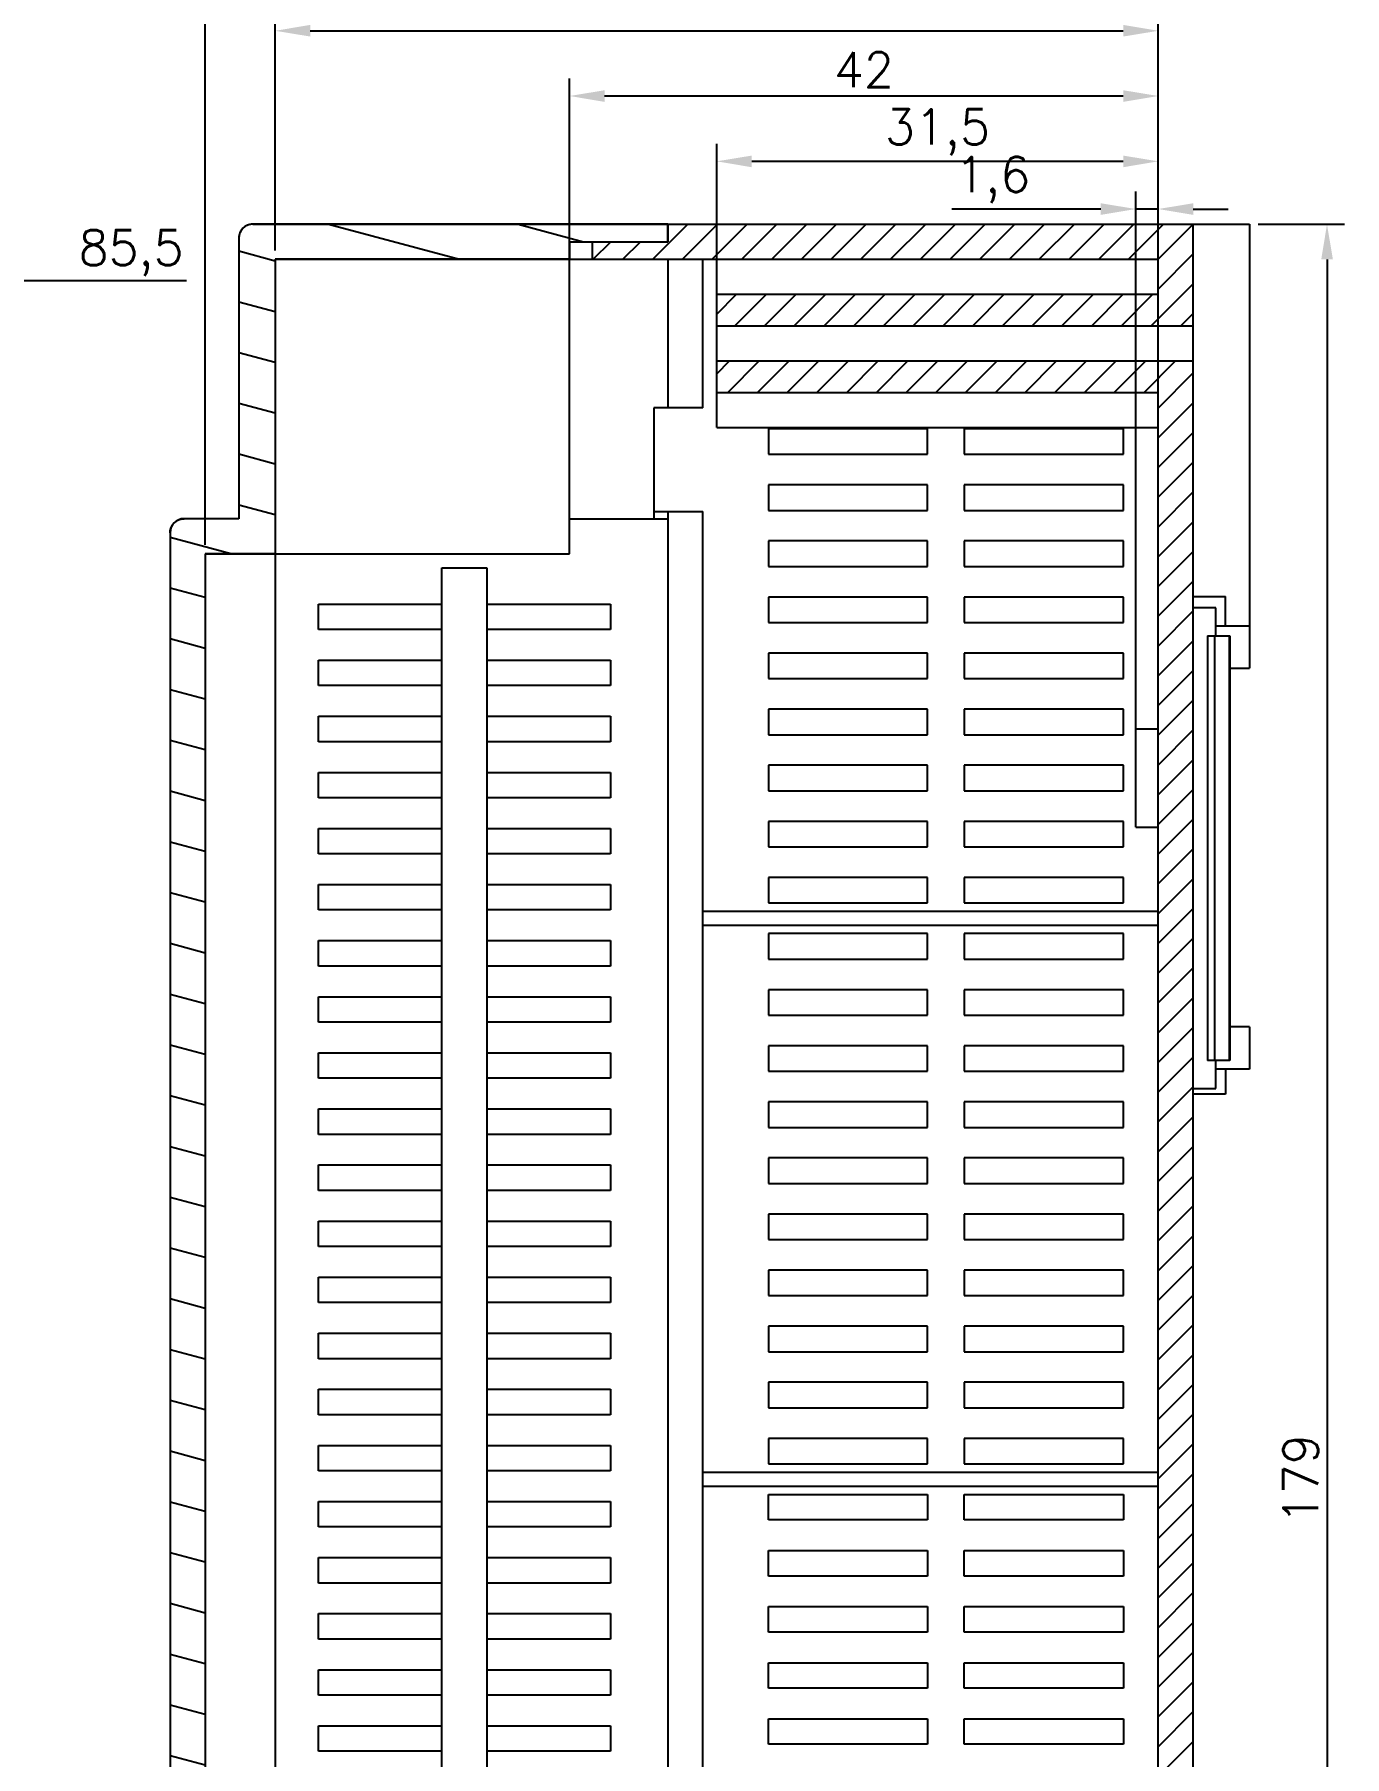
# Model space of a CAD drawing. Header units: millimetres. Extents: x 1109 to 1703, y -3218 to -2798.
# Drawn here: x 1338.3 to 1431.7, y -3021.5 to -2898.7 of the extents above; entities that cross this region are included whole.
import ezdxf

# ---------------------------------------------------------------- set-up
doc = ezdxf.new("R2010")
doc.units = ezdxf.units.MM
doc.layers.add('dim', color=82, linetype='Continuous', lineweight=9)
doc.styles.get("Standard").update_dxf_attribs({"font": 'txt', "bigfont": 'gbcbig.shx'})
doc.dimstyles.new('ISO-25', dxfattribs={"dimtxt": 2.5, "dimasz": 2.5, "dimexe": 1.25, "dimexo": 0.625, "dimtad": 1, "dimtxsty": 'Standard', "dimcen": 2.5, "dimadec": 0, "dimazin": 0, "dimtfac": 1, "dimtmove": 0, "dimatfit": 3, "dimfxl": 1, "dimarcsym": 0})

# ---------------------------------------------------------------- blocks, each defined once
blk = doc.blocks.new('*D158')
at = {"layer": 'Defpoints', "color": 0}
for p in [(1332.14, -2916.26), (1340.7, -2916.26), (1278.14, -3001.76)]:
    blk.add_point(p, dxfattribs=at)
at = {"layer": 'dim', "color": 0, "lineweight": -2}
blk.add_line((1332.64, -2916.26), (1349.11, -2916.26), dxfattribs=at)
at = {"layer": 'dim', "color": 0, "insert": (1345.16, -2914.3), "char_height": 2.5, "attachment_point": 5}
blk.add_mtext('85,5', dxfattribs=at)
blk = doc.blocks.new('*D134')
at = {"layer": 'Defpoints', "color": 0}
for p in [(1418.44, -2911.17), (1416.84, -2955.25), (1418.44, -2955.07)]:
    blk.add_point(p, dxfattribs=at)
at = {"layer": 'dim', "color": 0, "lineweight": -2}
for p, q in [((1416.84, -2954.63), (1416.84, -2909.92)), ((1418.44, -2954.44), (1418.44, -2909.92)), ((1414.34, -2911.17), (1403.72, -2911.17)), ((1418.44, -2911.17), (1416.84, -2911.17)), ((1420.94, -2911.17), (1423.44, -2911.17))]:
    blk.add_line(p, q, dxfattribs=at)
at = {"layer": 'dim', "color": 0}
for points in [[(1414.34, -2910.76), (1414.34, -2911.59), (1416.84, -2911.17)], [(1420.94, -2910.76), (1420.94, -2911.59), (1418.44, -2911.17)]]:
    blk.add_solid(points, dxfattribs=at)
at = {"layer": 'dim', "color": 0, "insert": (1406.63, -2909.09), "char_height": 2.5, "attachment_point": 5}
blk.add_mtext('1,6', dxfattribs=at)
blk = doc.blocks.new('*D135')
at = {"layer": 'Defpoints', "color": 0}
for p in [(1386.94, -2907.77), (1386.94, -2924.26), (1418.44, -2924.26)]:
    blk.add_point(p, dxfattribs=at)
at = {"layer": 'dim', "color": 0, "lineweight": -2}
for p, q in [((1386.94, -2923.63), (1386.94, -2906.52)), ((1418.44, -2923.63), (1418.44, -2906.52)), ((1415.94, -2907.77), (1389.44, -2907.77))]:
    blk.add_line(p, q, dxfattribs=at)
at = {"layer": 'dim', "color": 0}
for points in [[(1389.44, -2907.36), (1389.44, -2908.19), (1386.94, -2907.77)], [(1415.94, -2907.36), (1415.94, -2908.19), (1418.44, -2907.77)]]:
    blk.add_solid(points, dxfattribs=at)
at = {"layer": 'dim', "color": 0, "insert": (1402.69, -2905.69), "char_height": 2.5, "attachment_point": 5}
blk.add_mtext('31,5', dxfattribs=at)
blk = doc.blocks.new('*D136')
at = {"layer": 'Defpoints', "color": 0}
for p in [(1418.44, -2898.46), (1355.44, -2914.76), (1418.44, -2914.75)]:
    blk.add_point(p, dxfattribs=at)
at = {"layer": 'dim', "color": 0, "lineweight": -2}
for p, q in [((1355.44, -2914.13), (1355.44, -2897.21)), ((1418.44, -2914.13), (1418.44, -2897.21)), ((1357.94, -2898.46), (1415.94, -2898.46))]:
    blk.add_line(p, q, dxfattribs=at)
at = {"layer": 'dim', "color": 0}
for points in [[(1357.94, -2898.04), (1357.94, -2898.87), (1355.44, -2898.46)], [(1415.94, -2898.04), (1415.94, -2898.87), (1418.44, -2898.46)]]:
    blk.add_solid(points, dxfattribs=at)
at = {"layer": 'dim', "color": 0, "insert": (1386.94, -2896.58), "char_height": 2.5, "attachment_point": 5}
blk.add_mtext('63', dxfattribs=at)
blk = doc.blocks.new('*D137')
at = {"layer": 'Defpoints', "color": 0}
for p in [(1418.44, -2893.41), (1418.44, -2912.26), (1350.44, -2935.76)]:
    blk.add_point(p, dxfattribs=at)
at = {"layer": 'dim', "color": 0, "lineweight": -2}
for p, q in [((1350.44, -2935.13), (1350.44, -2892.16)), ((1418.44, -2911.63), (1418.44, -2892.16)), ((1352.94, -2893.41), (1415.94, -2893.41))]:
    blk.add_line(p, q, dxfattribs=at)
at = {"layer": 'dim', "color": 0}
for points in [[(1352.94, -2893), (1352.94, -2893.83), (1350.44, -2893.41)], [(1415.94, -2893), (1415.94, -2893.83), (1418.44, -2893.41)]]:
    blk.add_solid(points, dxfattribs=at)
at = {"layer": 'dim', "color": 0, "insert": (1384.44, -2891.54), "char_height": 2.5, "attachment_point": 5}
blk.add_mtext('68', dxfattribs=at)
blk = doc.blocks.new('*D140')
at = {"layer": 'Defpoints', "color": 0}
for p in [(1418.44, -2903.11), (1376.44, -2914.76), (1418.44, -2915.08)]:
    blk.add_point(p, dxfattribs=at)
at = {"layer": 'dim', "color": 0, "lineweight": -2}
for p, q in [((1376.44, -2914.13), (1376.44, -2901.86)), ((1418.44, -2914.45), (1418.44, -2901.86)), ((1378.94, -2903.11), (1415.94, -2903.11))]:
    blk.add_line(p, q, dxfattribs=at)
at = {"layer": 'dim', "color": 0}
for points in [[(1378.94, -2902.7), (1378.94, -2903.53), (1376.44, -2903.11)], [(1415.94, -2902.7), (1415.94, -2903.53), (1418.44, -2903.11)]]:
    blk.add_solid(points, dxfattribs=at)
at = {"layer": 'dim', "color": 0, "insert": (1397.44, -2901.24), "char_height": 2.5, "attachment_point": 5}
blk.add_mtext('42', dxfattribs=at)
blk = doc.blocks.new('*D146')
at = {"layer": 'Defpoints', "color": 0}
for p in [(1424.94, -2912.26), (1424.94, -3091.26), (1430.48, -3091.26)]:
    blk.add_point(p, dxfattribs=at)
at = {"layer": 'dim', "color": 0, "lineweight": -2}
for p, q in [((1425.57, -2912.26), (1431.73, -2912.26)), ((1430.48, -2914.76), (1430.48, -3088.76)), ((1425.57, -3091.26), (1431.73, -3091.26))]:
    blk.add_line(p, q, dxfattribs=at)
at = {"layer": 'dim', "color": 0}
for points in [[(1430.07, -2914.76), (1430.9, -2914.76), (1430.48, -2912.26)], [(1430.07, -3088.76), (1430.9, -3088.76), (1430.48, -3091.26)]]:
    blk.add_solid(points, dxfattribs=at)
at = {"layer": 'dim', "color": 0, "insert": (1428.61, -3001.76), "char_height": 2.5, "attachment_point": 5, "rotation": 90}
blk.add_mtext('179', dxfattribs=at)

msp = doc.modelspace()

# ---------------------------------------------------------------- hatches: boundary and pattern name
at = {"linetype": 'Continuous'}
h = msp.add_hatch(dxfattribs=at)
h.set_pattern_fill('DEFAULT__2', color=2, scale=3.497428, angle=165, style=0, pattern_type=0)
h.set_pattern_definition([(165, (1079.9063, -3232.075), (-0.9052, -3.378256), [])])
edge = h.paths.add_edge_path()
edge.add_line((1383.443, -2912.255), (1353.843, -2912.255))
edge.add_line((1383.443, -2912.255), (1383.443, -2913.505))
edge.add_line((1376.443, -2913.505), (1383.443, -2913.505))
edge.add_line((1376.443, -2913.505), (1376.443, -2914.755))
edge.add_line((1376.443, -2914.755), (1355.443, -2914.755))
edge.add_line((1355.443, -2914.755), (1355.443, -2935.755))
edge.add_line((1355.443, -2935.755), (1350.443, -2935.755))
edge.add_line((1350.443, -2935.755), (1350.443, -3088.755))
edge.add_line((1350.443, -3088.755), (1360.243, -3088.755))
edge.add_line((1360.243, -3088.755), (1360.243, -3090.005))
edge.add_line((1360.243, -3090.005), (1383.443, -3090.005))
edge.add_line((1383.443, -3090.005), (1383.443, -3091.255))
edge.add_line((1348.943, -3091.255), (1383.443, -3091.255))
edge.add_spline(control_points=[(1348.943, -3091.255), (1348.357, -3091.255), (1347.943, -3090.841), (1347.943, -3090.255)], knot_values=[0, 0, 0, 0, 1, 1, 1, 1], weights=[1, 0.8047379, 0.8047379, 1], degree=3, periodic=0)
edge.add_line((1347.943, -2934.255), (1347.943, -3090.255))
edge.add_spline(control_points=[(1347.943, -2934.255), (1347.943, -2933.669), (1348.357, -2933.255), (1348.943, -2933.255)], knot_values=[0, 0, 0, 0, 1, 1, 1, 1], weights=[1, 0.8047379, 0.8047379, 1], degree=3, periodic=0)
edge.add_line((1352.843, -2933.255), (1348.943, -2933.255))
edge.add_line((1352.843, -2913.255), (1352.843, -2933.255))
edge.add_spline(control_points=[(1353.843, -2912.255), (1353.257, -2912.255), (1352.843, -2912.669), (1352.843, -2913.255)], knot_values=[0, 0, 0, 0, 1, 1, 1, 1], weights=[1, 0.8047379, 0.8047379, 1], degree=3, periodic=0)

# ---------------------------------------------------------------- linework, layer by layer
at = {"color": 7, "linetype": 'Continuous'}
for p, q in [((1352.843, -2913.255), (1352.843, -2933.255)), ((1352.843, -2913.255), (1352.843, -2933.255)), ((1383.443, -2912.255), (1353.843, -2912.255)), ((1353.843, -2912.255), (1424.943, -2912.255)), ((1383.443, -2913.505), (1383.443, -2912.255)), ((1383.443, -2912.255), (1420.943, -2912.255)), ((1383.443, -2912.255), (1383.443, -2913.505)), ((1383.443, -2912.255), (1383.443, -2913.505)), ((1420.943, -2919.505), (1420.943, -2912.255)), ((1420.943, -3091.255), (1420.943, -2912.255)), ((1424.943, -2912.255), (1424.943, -2943.905)), ((1376.443, -2913.505), (1383.443, -2913.505)), ((1376.443, -2913.505), (1376.443, -2914.755)), ((1376.443, -2935.755), (1376.443, -2913.505)), ((1376.443, -2913.505), (1383.443, -2913.505)), ((1378.043, -2913.505), (1378.043, -2914.755)), ((1378.043, -2913.505), (1383.443, -2913.505)), ((1378.043, -2913.505), (1378.043, -2914.755)), ((1376.443, -2914.755), (1355.443, -2914.755)), ((1355.443, -2914.755), (1355.443, -2935.755)), ((1355.443, -2914.755), (1355.443, -3088.755)), ((1355.443, -2914.755), (1418.443, -2914.755)), ((1378.043, -2914.755), (1418.443, -2914.755)), ((1383.443, -2914.755), (1383.443, -2925.355)), ((1385.943, -2925.355), (1385.943, -2914.755)), ((1418.443, -2917.255), (1418.443, -2914.755)), ((1418.443, -2917.255), (1418.443, -2914.755)), ((1386.943, -2919.505), (1386.943, -2917.255)), ((1386.943, -2917.255), (1418.443, -2917.255)), ((1386.943, -2926.755), (1386.943, -2917.255)), ((1386.943, -2917.255), (1418.443, -2917.255)), ((1386.943, -2919.505), (1420.943, -2919.505)), ((1386.943, -2919.505), (1420.943, -2919.505)), ((1386.943, -2924.255), (1386.943, -2922.005)), ((1386.943, -2922.005), (1420.943, -2922.005)), ((1386.943, -2922.005), (1420.943, -2922.005)), ((1420.943, -3091.255), (1420.943, -2922.005)), ((1386.943, -2924.255), (1418.443, -2924.255)), ((1386.943, -2924.255), (1418.443, -2924.255)), ((1418.443, -3088.755), (1418.443, -2924.255)), ((1418.443, -3088.755), (1418.443, -2924.255)), ((1382.443, -2925.355), (1382.443, -2933.255)), ((1385.943, -2925.355), (1382.443, -2925.355)), ((1386.943, -2926.755), (1418.443, -2926.755)), ((1390.633, -2926.846), (1390.633, -2928.664)), ((1401.983, -2926.846), (1390.633, -2926.846)), ((1401.983, -2928.664), (1401.983, -2926.846)), ((1404.602, -2926.846), (1404.602, -2928.664)), ((1415.952, -2926.846), (1404.602, -2926.846)), ((1415.952, -2928.664), (1415.952, -2926.846)), ((1390.633, -2928.664), (1401.983, -2928.664)), ((1404.602, -2928.664), (1415.952, -2928.664)), ((1390.633, -2930.846), (1390.633, -2932.664)), ((1401.983, -2930.846), (1390.633, -2930.846)), ((1401.983, -2932.664), (1401.983, -2930.846)), ((1404.602, -2930.846), (1404.602, -2932.664)), ((1415.952, -2930.846), (1404.602, -2930.846)), ((1415.952, -2932.664), (1415.952, -2930.846)), ((1382.443, -2932.755), (1385.943, -2932.755)), ((1383.443, -2932.755), (1383.443, -3088.755)), ((1385.943, -3088.755), (1385.943, -2932.755)), ((1390.633, -2932.664), (1401.983, -2932.664)), ((1404.602, -2932.664), (1415.952, -2932.664)), ((1352.843, -2933.255), (1348.943, -2933.255)), ((1352.843, -2933.255), (1348.943, -2933.255)), ((1376.443, -2933.255), (1383.443, -2933.255)), ((1347.943, -2934.255), (1347.943, -3090.255)), ((1347.943, -2934.255), (1347.943, -3090.255)), ((1390.633, -2934.846), (1390.633, -2936.664)), ((1401.983, -2934.846), (1390.633, -2934.846)), ((1401.983, -2936.664), (1401.983, -2934.846)), ((1404.602, -2934.846), (1404.602, -2936.664)), ((1415.952, -2934.846), (1404.602, -2934.846)), ((1415.952, -2936.664), (1415.952, -2934.846)), ((1355.443, -2935.755), (1350.443, -2935.755)), ((1350.443, -2935.755), (1350.443, -3088.755)), ((1350.443, -2935.755), (1350.443, -3088.755)), ((1350.443, -2935.755), (1376.443, -2935.755)), ((1367.338, -3087.755), (1367.338, -2936.755)), ((1367.338, -2936.755), (1370.547, -2936.755)), ((1370.547, -2936.755), (1370.547, -3087.755)), ((1390.633, -2936.664), (1401.983, -2936.664)), ((1404.602, -2936.664), (1415.952, -2936.664)), ((1390.633, -2938.846), (1390.633, -2940.664)), ((1401.983, -2938.846), (1390.633, -2938.846)), ((1401.983, -2940.664), (1401.983, -2938.846)), ((1404.602, -2938.846), (1404.602, -2940.664)), ((1415.952, -2938.846), (1404.602, -2938.846)), ((1415.952, -2940.664), (1415.952, -2938.846)), ((1420.943, -2938.805), (1423.243, -2938.805)), ((1423.243, -2940.905), (1423.243, -2938.805)), ((1358.534, -2941.163), (1358.534, -2939.347)), ((1358.534, -2939.347), (1367.338, -2939.347)), ((1370.547, -2939.347), (1379.351, -2939.347)), ((1379.351, -2939.347), (1379.351, -2941.163)), ((1422.543, -2939.605), (1420.943, -2939.605)), ((1422.543, -2941.605), (1422.543, -2939.605)), ((1367.338, -2941.163), (1358.534, -2941.163)), ((1379.351, -2941.163), (1370.547, -2941.163)), ((1390.633, -2940.664), (1401.983, -2940.664)), ((1404.602, -2940.664), (1415.952, -2940.664)), ((1422.543, -2940.905), (1424.943, -2940.905)), ((1421.943, -2941.605), (1421.943, -2971.905)), ((1421.943, -2941.605), (1423.543, -2941.605)), ((1422.443, -2941.605), (1422.443, -2971.905)), ((1423.49, -2941.605), (1423.49, -2971.905)), ((1423.543, -2941.605), (1423.543, -2971.905)), ((1358.534, -2945.163), (1358.534, -2943.347)), ((1358.534, -2943.347), (1367.338, -2943.347)), ((1370.547, -2943.347), (1379.351, -2943.347)), ((1379.351, -2943.347), (1379.351, -2945.163)), ((1390.633, -2942.846), (1390.633, -2944.664)), ((1401.983, -2942.846), (1390.633, -2942.846)), ((1401.983, -2944.664), (1401.983, -2942.846)), ((1404.602, -2942.846), (1404.602, -2944.664)), ((1415.952, -2942.846), (1404.602, -2942.846)), ((1415.952, -2944.664), (1415.952, -2942.846)), ((1423.543, -2943.905), (1424.943, -2943.905)), ((1367.338, -2945.163), (1358.534, -2945.163)), ((1379.351, -2945.163), (1370.547, -2945.163)), ((1390.633, -2944.664), (1401.983, -2944.664)), ((1404.602, -2944.664), (1415.952, -2944.664)), ((1358.534, -2949.163), (1358.534, -2947.347)), ((1358.534, -2947.347), (1367.338, -2947.347)), ((1370.547, -2947.347), (1379.351, -2947.347)), ((1379.351, -2947.347), (1379.351, -2949.163)), ((1390.633, -2946.846), (1390.633, -2948.664)), ((1401.983, -2946.846), (1390.633, -2946.846)), ((1401.983, -2948.664), (1401.983, -2946.846)), ((1404.602, -2946.846), (1404.602, -2948.664)), ((1415.952, -2946.846), (1404.602, -2946.846)), ((1415.952, -2948.664), (1415.952, -2946.846)), ((1390.633, -2948.664), (1401.983, -2948.664)), ((1404.602, -2948.664), (1415.952, -2948.664)), ((1416.843, -2948.255), (1418.443, -2948.255)), ((1416.843, -2955.255), (1416.843, -2948.256)), ((1367.338, -2949.163), (1358.534, -2949.163)), ((1379.351, -2949.163), (1370.547, -2949.163)), ((1390.633, -2950.846), (1390.633, -2952.664)), ((1401.983, -2950.846), (1390.633, -2950.846)), ((1401.983, -2952.664), (1401.983, -2950.846)), ((1404.602, -2950.846), (1404.602, -2952.664)), ((1415.952, -2950.846), (1404.602, -2950.846)), ((1415.952, -2952.664), (1415.952, -2950.846)), ((1358.534, -2953.163), (1358.534, -2951.347)), ((1358.534, -2951.347), (1367.338, -2951.347)), ((1370.547, -2951.347), (1379.351, -2951.347)), ((1379.351, -2951.347), (1379.351, -2953.163)), ((1367.338, -2953.163), (1358.534, -2953.163)), ((1379.351, -2953.163), (1370.547, -2953.163)), ((1390.633, -2952.664), (1401.983, -2952.664)), ((1404.602, -2952.664), (1415.952, -2952.664)), ((1390.633, -2954.846), (1390.633, -2956.664)), ((1401.983, -2954.846), (1390.633, -2954.846)), ((1401.983, -2956.664), (1401.983, -2954.846)), ((1404.602, -2954.846), (1404.602, -2956.664)), ((1415.952, -2954.846), (1404.602, -2954.846)), ((1415.952, -2956.664), (1415.952, -2954.846)), ((1358.534, -2957.163), (1358.534, -2955.347)), ((1358.534, -2955.347), (1367.338, -2955.347)), ((1370.547, -2955.347), (1379.351, -2955.347)), ((1379.351, -2955.347), (1379.351, -2957.163)), ((1416.843, -2955.255), (1418.443, -2955.255)), ((1367.338, -2957.163), (1358.534, -2957.163)), ((1379.351, -2957.163), (1370.547, -2957.163)), ((1390.633, -2956.664), (1401.983, -2956.664)), ((1404.602, -2956.664), (1415.952, -2956.664)), ((1358.534, -2961.163), (1358.534, -2959.347)), ((1358.534, -2959.347), (1367.338, -2959.347)), ((1370.547, -2959.347), (1379.351, -2959.347)), ((1379.351, -2959.347), (1379.351, -2961.163)), ((1390.633, -2958.846), (1390.633, -2960.664)), ((1401.983, -2958.846), (1390.633, -2958.846)), ((1401.983, -2960.664), (1401.983, -2958.846)), ((1404.602, -2958.846), (1404.602, -2960.664)), ((1415.952, -2958.846), (1404.602, -2958.846)), ((1415.952, -2960.664), (1415.952, -2958.846)), ((1390.633, -2960.664), (1401.983, -2960.664)), ((1404.602, -2960.664), (1415.952, -2960.664)), ((1367.338, -2961.163), (1358.534, -2961.163)), ((1379.351, -2961.163), (1370.547, -2961.163)), ((1385.943, -2961.255), (1418.443, -2961.255)), ((1385.943, -2962.255), (1418.443, -2962.255)), ((1358.534, -2965.163), (1358.534, -2963.347)), ((1358.534, -2963.347), (1367.338, -2963.347)), ((1370.547, -2963.347), (1379.351, -2963.347)), ((1379.351, -2963.347), (1379.351, -2965.163)), ((1390.633, -2962.846), (1390.633, -2964.664)), ((1401.983, -2962.846), (1390.633, -2962.846)), ((1401.983, -2964.664), (1401.983, -2962.846)), ((1404.602, -2962.846), (1404.602, -2964.664)), ((1415.952, -2962.846), (1404.602, -2962.846)), ((1415.952, -2964.664), (1415.952, -2962.846)), ((1390.633, -2964.664), (1401.983, -2964.664)), ((1404.602, -2964.664), (1415.952, -2964.664)), ((1367.338, -2965.163), (1358.534, -2965.163)), ((1379.351, -2965.163), (1370.547, -2965.163)), ((1390.633, -2966.846), (1390.633, -2968.664)), ((1401.983, -2966.846), (1390.633, -2966.846)), ((1401.983, -2968.664), (1401.983, -2966.846)), ((1404.602, -2966.846), (1404.602, -2968.664)), ((1415.952, -2966.846), (1404.602, -2966.846)), ((1415.952, -2968.664), (1415.952, -2966.846)), ((1358.534, -2969.163), (1358.534, -2967.347)), ((1358.534, -2967.347), (1367.338, -2967.347)), ((1370.547, -2967.347), (1379.351, -2967.347)), ((1379.351, -2967.347), (1379.351, -2969.163)), ((1367.338, -2969.163), (1358.534, -2969.163)), ((1379.351, -2969.163), (1370.547, -2969.163)), ((1390.633, -2968.664), (1401.983, -2968.664)), ((1404.602, -2968.664), (1415.952, -2968.664)), ((1424.943, -2969.505), (1423.543, -2969.505)), ((1390.633, -2970.846), (1390.633, -2972.664)), ((1401.983, -2970.846), (1390.633, -2970.846)), ((1401.983, -2972.664), (1401.983, -2970.846)), ((1404.602, -2970.846), (1404.602, -2972.664)), ((1415.952, -2970.846), (1404.602, -2970.846)), ((1415.952, -2972.664), (1415.952, -2970.846)), ((1358.534, -2973.163), (1358.534, -2971.347)), ((1358.534, -2971.347), (1367.338, -2971.347)), ((1370.547, -2971.347), (1379.351, -2971.347)), ((1379.351, -2971.347), (1379.351, -2973.163)), ((1423.543, -2971.905), (1421.943, -2971.905)), ((1422.543, -2973.905), (1422.543, -2971.905)), ((1367.338, -2973.163), (1358.534, -2973.163)), ((1379.351, -2973.163), (1370.547, -2973.163)), ((1390.633, -2972.664), (1401.983, -2972.664)), ((1404.602, -2972.664), (1415.952, -2972.664)), ((1424.943, -2972.505), (1422.543, -2972.505)), ((1423.243, -2972.505), (1423.243, -2974.305)), ((1420.943, -2973.905), (1422.543, -2973.905)), ((1423.243, -2974.305), (1420.943, -2974.305)), ((1358.534, -2977.163), (1358.534, -2975.347)), ((1358.534, -2975.347), (1367.338, -2975.347)), ((1370.547, -2975.347), (1379.351, -2975.347)), ((1379.351, -2975.347), (1379.351, -2977.163)), ((1390.633, -2974.846), (1390.633, -2976.664)), ((1401.983, -2974.846), (1390.633, -2974.846)), ((1401.983, -2976.664), (1401.983, -2974.846)), ((1404.602, -2974.846), (1404.602, -2976.664)), ((1415.952, -2974.846), (1404.602, -2974.846)), ((1415.952, -2976.664), (1415.952, -2974.846)), ((1390.633, -2976.664), (1401.983, -2976.664)), ((1404.602, -2976.664), (1415.952, -2976.664)), ((1367.338, -2977.163), (1358.534, -2977.163)), ((1379.351, -2977.163), (1370.547, -2977.163)), ((1358.534, -2981.163), (1358.534, -2979.347)), ((1358.534, -2979.347), (1367.338, -2979.347)), ((1370.547, -2979.347), (1379.351, -2979.347)), ((1379.351, -2979.347), (1379.351, -2981.163)), ((1390.633, -2978.846), (1390.633, -2980.664)), ((1401.983, -2978.846), (1390.633, -2978.846)), ((1401.983, -2980.664), (1401.983, -2978.846)), ((1404.602, -2978.846), (1404.602, -2980.664)), ((1415.952, -2978.846), (1404.602, -2978.846)), ((1415.952, -2980.664), (1415.952, -2978.846)), ((1390.633, -2980.664), (1401.983, -2980.664)), ((1404.602, -2980.664), (1415.952, -2980.664)), ((1367.338, -2981.163), (1358.534, -2981.163)), ((1379.351, -2981.163), (1370.547, -2981.163)), ((1390.633, -2982.846), (1390.633, -2984.664)), ((1401.983, -2982.846), (1390.633, -2982.846)), ((1401.983, -2984.664), (1401.983, -2982.846)), ((1404.602, -2982.846), (1404.602, -2984.664)), ((1415.952, -2982.846), (1404.602, -2982.846)), ((1415.952, -2984.664), (1415.952, -2982.846)), ((1358.534, -2985.163), (1358.534, -2983.347)), ((1358.534, -2983.347), (1367.338, -2983.347)), ((1370.547, -2983.347), (1379.351, -2983.347)), ((1379.351, -2983.347), (1379.351, -2985.163)), ((1367.338, -2985.163), (1358.534, -2985.163)), ((1379.351, -2985.163), (1370.547, -2985.163)), ((1390.633, -2984.664), (1401.983, -2984.664)), ((1404.602, -2984.664), (1415.952, -2984.664)), ((1390.633, -2986.846), (1390.633, -2988.664)), ((1401.983, -2986.846), (1390.633, -2986.846)), ((1401.983, -2988.664), (1401.983, -2986.846)), ((1404.602, -2986.846), (1404.602, -2988.664)), ((1415.952, -2986.846), (1404.602, -2986.846)), ((1415.952, -2988.664), (1415.952, -2986.846)), ((1358.534, -2989.163), (1358.534, -2987.347)), ((1358.534, -2987.347), (1367.338, -2987.347)), ((1370.547, -2987.347), (1379.351, -2987.347)), ((1379.351, -2987.347), (1379.351, -2989.163)), ((1367.338, -2989.163), (1358.534, -2989.163)), ((1379.351, -2989.163), (1370.547, -2989.163)), ((1390.633, -2988.664), (1401.983, -2988.664)), ((1404.602, -2988.664), (1415.952, -2988.664)), ((1358.534, -2993.163), (1358.534, -2991.347)), ((1358.534, -2991.347), (1367.338, -2991.347)), ((1370.547, -2991.347), (1379.351, -2991.347)), ((1379.351, -2991.347), (1379.351, -2993.163)), ((1390.633, -2990.846), (1390.633, -2992.664)), ((1401.983, -2990.846), (1390.633, -2990.846)), ((1401.983, -2992.664), (1401.983, -2990.846)), ((1415.952, -2990.846), (1404.602, -2990.846)), ((1404.602, -2990.846), (1404.602, -2992.664)), ((1415.952, -2992.664), (1415.952, -2990.846)), ((1390.633, -2992.664), (1401.983, -2992.664)), ((1404.602, -2992.664), (1415.952, -2992.664)), ((1367.338, -2993.163), (1358.534, -2993.163)), ((1379.351, -2993.163), (1370.547, -2993.163)), ((1358.534, -2997.163), (1358.534, -2995.347)), ((1358.534, -2995.347), (1367.338, -2995.347)), ((1370.547, -2995.347), (1379.351, -2995.347)), ((1379.351, -2995.347), (1379.351, -2997.163)), ((1390.633, -2994.846), (1390.633, -2996.664)), ((1401.983, -2994.846), (1390.633, -2994.846)), ((1401.983, -2996.664), (1401.983, -2994.846)), ((1415.952, -2994.846), (1404.602, -2994.846)), ((1404.602, -2994.846), (1404.602, -2996.664)), ((1415.952, -2996.664), (1415.952, -2994.846)), ((1390.633, -2996.664), (1401.983, -2996.664)), ((1404.602, -2996.664), (1415.952, -2996.664)), ((1367.338, -2997.163), (1358.534, -2997.163)), ((1379.351, -2997.163), (1370.547, -2997.163)), ((1390.633, -2998.846), (1390.633, -3000.664)), ((1401.983, -2998.846), (1390.633, -2998.846)), ((1401.983, -3000.664), (1401.983, -2998.846)), ((1415.952, -2998.846), (1404.602, -2998.846)), ((1404.602, -2998.846), (1404.602, -3000.664)), ((1415.952, -3000.664), (1415.952, -2998.846)), ((1358.534, -3001.163), (1358.534, -2999.347)), ((1358.534, -2999.347), (1367.338, -2999.347)), ((1370.547, -2999.347), (1379.351, -2999.347)), ((1379.351, -2999.347), (1379.351, -3001.163)), ((1367.338, -3001.163), (1358.534, -3001.163)), ((1379.351, -3001.163), (1370.547, -3001.163)), ((1385.943, -3001.255), (1418.443, -3001.255)), ((1390.633, -3000.664), (1401.983, -3000.664)), ((1404.602, -3000.664), (1415.952, -3000.664)), ((1385.943, -3002.255), (1418.443, -3002.255)), ((1390.633, -3002.846), (1401.983, -3002.846)), ((1390.633, -3004.664), (1390.633, -3002.846)), ((1401.983, -3002.846), (1401.983, -3004.664)), ((1404.602, -3002.846), (1415.952, -3002.846)), ((1404.602, -3004.664), (1404.602, -3002.846)), ((1415.952, -3002.846), (1415.952, -3004.664)), ((1358.534, -3005.163), (1358.534, -3003.347)), ((1358.534, -3003.347), (1367.338, -3003.347)), ((1370.547, -3003.347), (1379.351, -3003.347)), ((1379.351, -3003.347), (1379.351, -3005.163)), ((1367.338, -3005.163), (1358.534, -3005.163)), ((1379.351, -3005.163), (1370.547, -3005.163)), ((1401.983, -3004.664), (1390.633, -3004.664)), ((1415.952, -3004.664), (1404.602, -3004.664)), ((1358.534, -3009.163), (1358.534, -3007.347)), ((1358.534, -3007.347), (1367.338, -3007.347)), ((1370.547, -3007.347), (1379.351, -3007.347)), ((1379.351, -3007.347), (1379.351, -3009.163)), ((1390.633, -3006.846), (1401.983, -3006.846)), ((1390.633, -3008.664), (1390.633, -3006.846)), ((1401.983, -3006.846), (1401.983, -3008.664)), ((1404.602, -3006.846), (1415.952, -3006.846)), ((1404.602, -3008.664), (1404.602, -3006.846)), ((1415.952, -3006.846), (1415.952, -3008.664)), ((1401.983, -3008.664), (1390.633, -3008.664)), ((1415.952, -3008.664), (1404.602, -3008.664)), ((1367.338, -3009.163), (1358.534, -3009.163)), ((1379.351, -3009.163), (1370.547, -3009.163)), ((1358.534, -3013.163), (1358.534, -3011.347)), ((1358.534, -3011.347), (1367.338, -3011.347)), ((1370.547, -3011.347), (1379.351, -3011.347)), ((1379.351, -3011.347), (1379.351, -3013.163)), ((1390.633, -3010.846), (1401.983, -3010.846)), ((1390.633, -3012.664), (1390.633, -3010.846)), ((1401.983, -3010.846), (1401.983, -3012.664)), ((1404.602, -3010.846), (1415.952, -3010.846)), ((1404.602, -3012.664), (1404.602, -3010.846)), ((1415.952, -3010.846), (1415.952, -3012.664)), ((1401.983, -3012.664), (1390.633, -3012.664)), ((1415.952, -3012.664), (1404.602, -3012.664)), ((1367.338, -3013.163), (1358.534, -3013.163)), ((1379.351, -3013.163), (1370.547, -3013.163)), ((1390.633, -3014.846), (1401.983, -3014.846)), ((1390.633, -3016.664), (1390.633, -3014.846)), ((1401.983, -3014.846), (1401.983, -3016.664)), ((1404.602, -3014.846), (1415.952, -3014.846)), ((1404.602, -3016.664), (1404.602, -3014.846)), ((1415.952, -3014.846), (1415.952, -3016.664)), ((1358.534, -3017.163), (1358.534, -3015.347)), ((1358.534, -3015.347), (1367.338, -3015.347)), ((1370.547, -3015.347), (1379.351, -3015.347)), ((1379.351, -3015.347), (1379.351, -3017.163)), ((1367.338, -3017.163), (1358.534, -3017.163)), ((1379.351, -3017.163), (1370.547, -3017.163)), ((1401.983, -3016.664), (1390.633, -3016.664)), ((1415.952, -3016.664), (1404.602, -3016.664)), ((1390.633, -3018.846), (1401.983, -3018.846)), ((1390.633, -3020.664), (1390.633, -3018.846)), ((1401.983, -3018.846), (1401.983, -3020.664)), ((1404.602, -3018.846), (1415.952, -3018.846)), ((1404.602, -3020.664), (1404.602, -3018.846)), ((1415.952, -3018.846), (1415.952, -3020.664)), ((1358.534, -3021.163), (1358.534, -3019.347)), ((1358.534, -3019.347), (1367.338, -3019.347)), ((1370.547, -3019.347), (1379.351, -3019.347)), ((1379.351, -3019.347), (1379.351, -3021.163)), ((1367.338, -3021.163), (1358.534, -3021.163)), ((1379.351, -3021.163), (1370.547, -3021.163)), ((1401.983, -3020.664), (1390.633, -3020.664)), ((1415.952, -3020.664), (1404.602, -3020.664))]:
    msp.add_line(p, q, dxfattribs=at)
at = {"color": 2, "linetype": 'Continuous'}
for p, q in [((1382.375, -2914.755), (1384.875, -2912.255)), ((1384.496, -2914.755), (1386.996, -2912.255)), ((1386.618, -2914.755), (1389.118, -2912.255)), ((1388.74, -2914.755), (1391.24, -2912.255)), ((1390.861, -2914.755), (1393.361, -2912.255)), ((1392.983, -2914.755), (1395.483, -2912.255)), ((1395.104, -2914.755), (1397.604, -2912.255)), ((1397.226, -2914.755), (1399.726, -2912.255)), ((1399.348, -2914.755), (1401.848, -2912.255)), ((1401.469, -2914.755), (1403.969, -2912.255)), ((1403.591, -2914.755), (1406.091, -2912.255)), ((1405.713, -2914.755), (1408.213, -2912.255)), ((1407.834, -2914.755), (1410.334, -2912.255)), ((1409.956, -2914.755), (1412.456, -2912.255)), ((1412.078, -2914.755), (1414.578, -2912.255)), ((1414.199, -2914.755), (1416.699, -2912.255)), ((1416.321, -2914.755), (1418.821, -2912.255)), ((1418.442, -2914.755), (1420.942, -2912.255)), ((1378.131, -2914.755), (1379.381, -2913.505)), ((1380.253, -2914.755), (1381.503, -2913.505)), ((1418.443, -2916.876), (1420.943, -2914.376)), ((1417.936, -2919.505), (1420.943, -2916.498)), ((1386.943, -2918.674), (1388.361, -2917.255)), ((1388.233, -2919.505), (1390.483, -2917.255)), ((1390.354, -2919.505), (1392.604, -2917.255)), ((1392.476, -2919.505), (1394.726, -2917.255)), ((1394.598, -2919.505), (1396.848, -2917.255)), ((1396.719, -2919.505), (1398.969, -2917.255)), ((1398.841, -2919.505), (1401.091, -2917.255)), ((1400.963, -2919.505), (1403.213, -2917.255)), ((1403.084, -2919.505), (1405.334, -2917.255)), ((1405.206, -2919.505), (1407.456, -2917.255)), ((1407.328, -2919.505), (1409.578, -2917.255)), ((1409.449, -2919.505), (1411.699, -2917.255)), ((1411.571, -2919.505), (1413.821, -2917.255)), ((1413.692, -2919.505), (1415.942, -2917.255)), ((1415.814, -2919.505), (1418.064, -2917.255)), ((1420.057, -2919.505), (1420.943, -2918.62)), ((1386.943, -2922.917), (1387.854, -2922.005)), ((1387.726, -2924.255), (1389.976, -2922.005)), ((1389.848, -2924.255), (1392.098, -2922.005)), ((1391.969, -2924.255), (1394.219, -2922.005)), ((1394.091, -2924.255), (1396.341, -2922.005)), ((1396.213, -2924.255), (1398.463, -2922.005)), ((1398.334, -2924.255), (1400.584, -2922.005)), ((1400.456, -2924.255), (1402.706, -2922.005)), ((1402.578, -2924.255), (1404.828, -2922.005)), ((1404.699, -2924.255), (1406.949, -2922.005)), ((1406.821, -2924.255), (1409.071, -2922.005)), ((1408.942, -2924.255), (1411.192, -2922.005)), ((1411.064, -2924.255), (1413.314, -2922.005)), ((1413.186, -2924.255), (1415.436, -2922.005)), ((1415.307, -2924.255), (1417.557, -2922.005)), ((1417.429, -2924.255), (1419.679, -2922.005)), ((1418.443, -2925.363), (1420.943, -2922.863)), ((1418.443, -2927.485), (1420.943, -2924.985)), ((1418.443, -2929.606), (1420.943, -2927.106)), ((1418.443, -2931.728), (1420.943, -2929.228)), ((1418.443, -2933.85), (1420.943, -2931.35)), ((1418.443, -2935.971), (1420.943, -2933.471)), ((1418.443, -2938.093), (1420.943, -2935.593)), ((1418.443, -2940.214), (1420.943, -2937.714)), ((1418.443, -2942.336), (1420.943, -2939.836)), ((1418.443, -2944.458), (1420.943, -2941.958)), ((1418.443, -2946.579), (1420.943, -2944.079)), ((1418.443, -2948.701), (1420.943, -2946.201)), ((1418.443, -2950.823), (1420.943, -2948.323)), ((1418.443, -2952.944), (1420.943, -2950.444)), ((1418.443, -2955.066), (1420.943, -2952.566)), ((1418.443, -2957.188), (1420.943, -2954.688)), ((1418.443, -2959.309), (1420.943, -2956.809)), ((1418.443, -2961.431), (1420.943, -2958.931)), ((1418.443, -2963.552), (1420.943, -2961.052)), ((1418.443, -2965.674), (1420.943, -2963.174)), ((1418.443, -2967.796), (1420.943, -2965.296)), ((1418.443, -2969.917), (1420.943, -2967.417)), ((1418.443, -2972.039), (1420.943, -2969.539)), ((1418.443, -2974.161), (1420.943, -2971.661)), ((1418.443, -2976.282), (1420.943, -2973.782)), ((1418.443, -2978.404), (1420.943, -2975.904)), ((1418.443, -2980.526), (1420.943, -2978.026)), ((1418.443, -2982.647), (1420.943, -2980.147)), ((1418.443, -2984.769), (1420.943, -2982.269)), ((1418.443, -2986.89), (1420.943, -2984.39)), ((1418.443, -2989.012), (1420.943, -2986.512)), ((1418.443, -2991.134), (1420.943, -2988.634)), ((1418.443, -2993.255), (1420.943, -2990.755)), ((1418.443, -2995.377), (1420.943, -2992.877)), ((1418.443, -2997.499), (1420.943, -2994.999)), ((1418.443, -2999.62), (1420.943, -2997.12)), ((1418.443, -3001.742), (1420.943, -2999.242)), ((1418.443, -3003.864), (1420.943, -3001.364)), ((1418.443, -3005.985), (1420.943, -3003.485)), ((1418.443, -3008.107), (1420.943, -3005.607)), ((1418.443, -3010.228), (1420.943, -3007.728)), ((1418.443, -3012.35), (1420.943, -3009.85)), ((1418.443, -3014.472), (1420.943, -3011.972)), ((1418.443, -3016.593), (1420.943, -3014.093)), ((1418.443, -3018.715), (1420.943, -3016.215)), ((1418.443, -3020.837), (1420.943, -3018.337)), ((1418.443, -3022.958), (1420.943, -3020.458))]:
    msp.add_line(p, q, dxfattribs=at)
msp.add_line((1424.943, -2969.505), (1424.943, -2972.505))
at = {"color": 7, "linetype": 'Continuous'}
for centre in [(1353.843, -2913.255), (1348.943, -2934.255)]:
    msp.add_arc(centre, 1, 90, 180, dxfattribs=at)
for points, start_tangent, end_tangent in [([(1353.843, -2912.255), (1353.82, -2912.255), (1353.798, -2912.256), (1353.775, -2912.257), (1353.753, -2912.259), (1353.73, -2912.261), (1353.707, -2912.264), (1353.684, -2912.268), (1353.661, -2912.272), (1353.637, -2912.276), (1353.614, -2912.281), (1353.591, -2912.287), (1353.567, -2912.294), (1353.544, -2912.301), (1353.521, -2912.308), (1353.498, -2912.316), (1353.475, -2912.325), (1353.452, -2912.335), (1353.429, -2912.345), (1353.406, -2912.355), (1353.383, -2912.367), (1353.361, -2912.379), (1353.339, -2912.391), (1353.317, -2912.404), (1353.295, -2912.418), (1353.274, -2912.432), (1353.253, -2912.447), (1353.233, -2912.463), (1353.212, -2912.479), (1353.192, -2912.495), (1353.173, -2912.512), (1353.154, -2912.53), (1353.136, -2912.548), (1353.117, -2912.566), (1353.1, -2912.585), (1353.083, -2912.605), (1353.066, -2912.625), (1353.05, -2912.645), (1353.035, -2912.666), (1353.02, -2912.687), (1353.006, -2912.708), (1352.992, -2912.729), (1352.979, -2912.751), (1352.966, -2912.773), (1352.954, -2912.796), (1352.943, -2912.818), (1352.932, -2912.841), (1352.922, -2912.864), (1352.913, -2912.887), (1352.904, -2912.91), (1352.896, -2912.933), (1352.888, -2912.957), (1352.881, -2912.98), (1352.875, -2913.003), (1352.869, -2913.027), (1352.864, -2913.05), (1352.859, -2913.073), (1352.855, -2913.096), (1352.852, -2913.119), (1352.849, -2913.142), (1352.847, -2913.165), (1352.845, -2913.188), (1352.844, -2913.21), (1352.843, -2913.233), (1352.843, -2913.255)], (-1, 0), (0, -1)), ([(1347.943, -2934.255), (1347.943, -2934.233), (1347.944, -2934.21), (1347.945, -2934.188), (1347.947, -2934.165), (1347.949, -2934.142), (1347.952, -2934.119), (1347.955, -2934.096), (1347.959, -2934.073), (1347.964, -2934.05), (1347.969, -2934.027), (1347.975, -2934.003), (1347.981, -2933.98), (1347.988, -2933.957), (1347.996, -2933.933), (1348.004, -2933.91), (1348.013, -2933.887), (1348.022, -2933.864), (1348.032, -2933.841), (1348.043, -2933.818), (1348.054, -2933.796), (1348.066, -2933.773), (1348.079, -2933.751), (1348.092, -2933.729), (1348.106, -2933.708), (1348.12, -2933.687), (1348.135, -2933.666), (1348.15, -2933.645), (1348.166, -2933.625), (1348.183, -2933.605), (1348.2, -2933.585), (1348.217, -2933.566), (1348.236, -2933.548), (1348.254, -2933.53), (1348.273, -2933.512), (1348.292, -2933.495), (1348.312, -2933.479), (1348.333, -2933.463), (1348.353, -2933.447), (1348.374, -2933.432), (1348.395, -2933.418), (1348.417, -2933.404), (1348.439, -2933.391), (1348.461, -2933.379), (1348.483, -2933.367), (1348.506, -2933.355), (1348.529, -2933.345), (1348.552, -2933.335), (1348.575, -2933.325), (1348.598, -2933.316), (1348.621, -2933.308), (1348.644, -2933.301), (1348.667, -2933.294), (1348.691, -2933.287), (1348.714, -2933.281), (1348.737, -2933.276), (1348.761, -2933.272), (1348.784, -2933.268), (1348.807, -2933.264), (1348.83, -2933.261), (1348.853, -2933.259), (1348.875, -2933.257), (1348.898, -2933.256), (1348.92, -2933.255), (1348.943, -2933.255)], (0, 1), (1, 0))]:
    msp.add_spline(points, degree=3, dxfattribs=dict(at, start_tangent=start_tangent, end_tangent=end_tangent))

# ---------------------------------------------------------------- dimensions: what is measured, and where the dimension line sits
at = {"layer": 'dim'}
for base, p1, p2, picture, middle in [((1418.443, -2893.414), (1350.443, -2935.755), (1418.443, -2912.255), '*D137', (1384.443, -2891.539)), ((1418.443, -2898.456), (1355.443, -2914.755), (1418.443, -2914.755), '*D136', (1386.943, -2896.581)), ((1418.443, -2903.115), (1376.443, -2914.755), (1418.443, -2915.076), '*D140', (1397.443, -2901.24)), ((1386.943, -2907.772), (1418.443, -2924.255), (1386.943, -2924.255), '*D135', (1402.693, -2905.689))]:
    dim = msp.add_linear_dim(base=base, p1=p1, p2=p2, dimstyle='ISO-25', dxfattribs=at)
    dim.commit()
    dim.dimension.update_dxf_attribs({"geometry": picture, "text_midpoint": middle})
dim = msp.add_linear_dim(base=(1418.443, -2911.172), p1=(1416.843, -2955.255), p2=(1418.443, -2955.066), dimstyle='ISO-25', dxfattribs=at)
dim.commit()
dim.dimension.update_dxf_attribs({"geometry": '*D134', "text_midpoint": (1406.634, -2911.172), "dimtype": 160})
dim = msp.add_ordinate_dim(feature_location=(1332.138, -2916.255), offset=(8.561, 0), dtype=0, origin=(1278.138, -3001.755), dimstyle='ISO-25', override={"dimasz": 2, "dimexe": 0.49975, "dimexo": 0.49975, "dimgap": 0.49975}, dxfattribs=at)
dim.commit()
dim.dimension.update_dxf_attribs({"geometry": '*D158', "text_midpoint": (1345.157, -2914.297)})
dim = msp.add_linear_dim(base=(1430.483, -3091.255), p1=(1424.943, -2912.255), p2=(1424.943, -3091.255), angle=90, dimstyle='ISO-25', dxfattribs=at)
dim.commit()
dim.dimension.update_dxf_attribs({"geometry": '*D146', "text_midpoint": (1428.608, -3001.755)})

doc.saveas('drawing.dxf')
